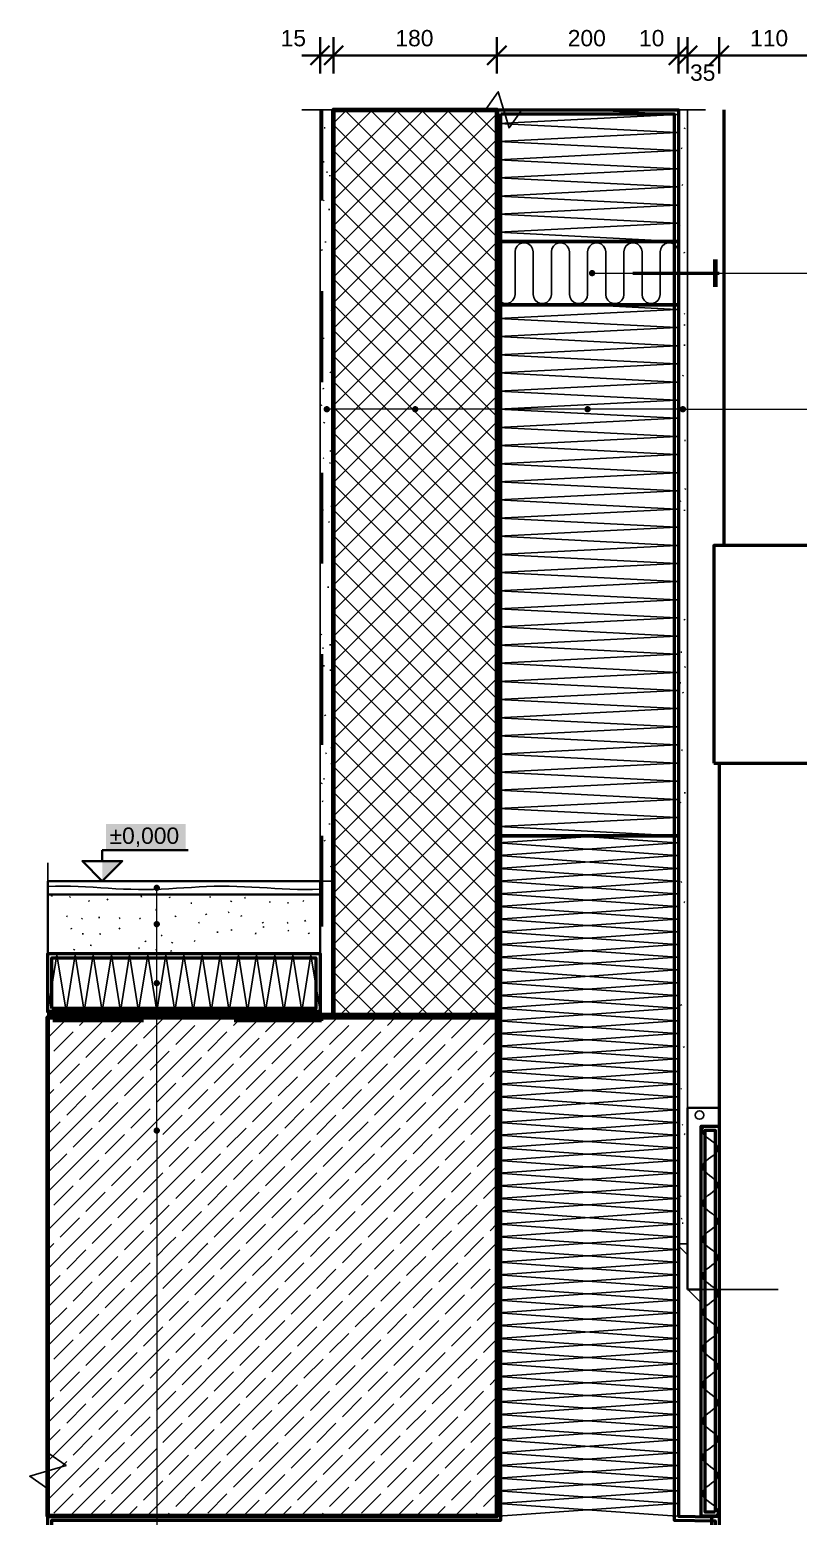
# Model space of a CAD drawing. Header units: metres. Extents: x -0.3 to 46, y -1.6 to 0.9.
# Drawn here: x 43.586 to 44.434, y -0.7 to 0.938 of the extents above; entities that cross this region are included whole.
import ezdxf

# ---------------------------------------------------------------- set-up
doc = ezdxf.new("R2010")
doc.units = ezdxf.units.M
for name, pattern in [('KRESKOWA', [5.25, 4.2, -1.05]), ('KRESKOWA_DROBNA', [3.15, 2.1, -1.05]), ('PUNKTOWA_KROTKA', [6.3, 4.2, -1.05, 0, -1.05])]:
    doc.linetypes.add(name, pattern=pattern)
for name, color, linetype, lineweight, true_color in [('A-DET-HYDRO', 5, 'Continuous', 50, 0x1565c0), ('A-DET-IZOL', 30, 'Continuous', 35, 0xef6c00), ('A-DET-MEMBRANY', 8, 'PUNKTOWA_KROTKA', 25, 0x455a64), ('A-DET-PARO', 6, 'Continuous', 35, 0x7b1fa2), ('A-DET-SZCZEL', 1, 'KRESKOWA', 35, 0xd32f2f)]:
    doc.layers.add(name, color=color, linetype=linetype, lineweight=lineweight, true_color=true_color)
for name, color, linetype, lineweight in [('A-DET-PRZERWA', 8, 'Continuous', 25), ('A-KRESKOWANIE', 8, 'Continuous', 18), ('A-MASKA', 7, 'Continuous', 18), ('A-OPISY', 2, 'Continuous', 25), ('A-RZEDNE', 1, 'Continuous', 25), ('A-SCIANY-IZOL', 4, 'Continuous', 35), ('A-SCIANY-KONSTR', 7, 'Continuous', 50), ('A-SCIANY-WYK', 8, 'Continuous', 18), ('A-WARSTWY', 8, 'Continuous', 25), ('A-WIDOK', 7, 'Continuous', 25), ('A-WYMIARY', 1, 'Continuous', 25)]:
    doc.layers.add(name, color=color, linetype=linetype, lineweight=lineweight)
doc.styles.add('PL_ARIAL', font='arial.ttf')

msp = doc.modelspace()

# ---------------------------------------------------------------- hatches: boundary and pattern name
at = {"layer": 'A-MASKA', "true_color": 0xffffff}
msp.add_hatch(color=7, dxfattribs=at).paths.add_polyline_path([(43.6703, 0.033), (43.7581, 0.033), (43.7581, 0.063), (43.6703, 0.063)])
at = {"layer": 'A-OPISY', "true_color": 0x000000}
for points in [[(44.2098, 0.67), (44.2097, 0.6709), (44.2093, 0.6717), (44.2087, 0.6725), (44.208, 0.673), (44.2072, 0.6734), (44.2063, 0.6735), (44.2054, 0.6734), (44.2045, 0.673), (44.2038, 0.6725), (44.2032, 0.6717), (44.2029, 0.6709), (44.2028, 0.67), (44.2029, 0.6691), (44.2032, 0.6682), (44.2038, 0.6675), (44.2045, 0.667), (44.2054, 0.6666), (44.2063, 0.6665), (44.2072, 0.6666), (44.208, 0.667), (44.2087, 0.6675), (44.2093, 0.6682), (44.2097, 0.6691)], [(43.9173, 0.52), (43.9172, 0.5209), (43.9168, 0.5218), (43.9162, 0.5225), (43.9155, 0.523), (43.9147, 0.5234), (43.9138, 0.5235), (43.9129, 0.5234), (43.912, 0.523), (43.9113, 0.5225), (43.9107, 0.5218), (43.9104, 0.5209), (43.9103, 0.52), (43.9104, 0.5191), (43.9107, 0.5182), (43.9113, 0.5175), (43.912, 0.517), (43.9129, 0.5166), (43.9138, 0.5165), (43.9147, 0.5166), (43.9155, 0.517), (43.9162, 0.5175), (43.9168, 0.5182), (43.9172, 0.5191)], [(44.0148, 0.52), (44.0147, 0.5209), (44.0143, 0.5218), (44.0137, 0.5225), (44.013, 0.523), (44.0122, 0.5234), (44.0113, 0.5235), (44.0104, 0.5234), (44.0095, 0.523), (44.0088, 0.5225), (44.0082, 0.5218), (44.0079, 0.5209), (44.0078, 0.52), (44.0079, 0.5191), (44.0082, 0.5182), (44.0088, 0.5175), (44.0095, 0.517), (44.0104, 0.5166), (44.0113, 0.5165), (44.0122, 0.5166), (44.013, 0.517), (44.0137, 0.5175), (44.0143, 0.5182), (44.0147, 0.5191)], [(44.2048, 0.52), (44.2047, 0.5209), (44.2043, 0.5218), (44.2037, 0.5225), (44.203, 0.523), (44.2022, 0.5234), (44.2013, 0.5235), (44.2004, 0.5234), (44.1995, 0.523), (44.1988, 0.5225), (44.1982, 0.5218), (44.1979, 0.5209), (44.1978, 0.52), (44.1979, 0.5191), (44.1982, 0.5182), (44.1988, 0.5175), (44.1995, 0.517), (44.2004, 0.5166), (44.2013, 0.5165), (44.2022, 0.5166), (44.203, 0.517), (44.2037, 0.5175), (44.2043, 0.5182), (44.2047, 0.5191)], [(44.3098, 0.52), (44.3097, 0.5209), (44.3093, 0.5218), (44.3087, 0.5225), (44.308, 0.523), (44.3072, 0.5234), (44.3063, 0.5235), (44.3054, 0.5234), (44.3045, 0.523), (44.3038, 0.5225), (44.3032, 0.5218), (44.3029, 0.5209), (44.3028, 0.52), (44.3029, 0.5191), (44.3032, 0.5182), (44.3038, 0.5175), (44.3045, 0.517), (44.3054, 0.5166), (44.3063, 0.5165), (44.3072, 0.5166), (44.308, 0.517), (44.3087, 0.5175), (44.3093, 0.5182), (44.3097, 0.5191)], [(43.7298, -0.0075), (43.7297, -0.0066), (43.7293, -0.0057), (43.7287, -0.005), (43.728, -0.0045), (43.7272, -0.0041), (43.7263, -0.004), (43.7254, -0.0041), (43.7245, -0.0045), (43.7238, -0.005), (43.7232, -0.0057), (43.7229, -0.0066), (43.7228, -0.0075), (43.7229, -0.0084), (43.7232, -0.0093), (43.7238, -0.01), (43.7245, -0.0105), (43.7254, -0.0109), (43.7263, -0.011), (43.7272, -0.0109), (43.728, -0.0105), (43.7287, -0.01), (43.7293, -0.0093), (43.7297, -0.0084)], [(43.7298, -0.0475), (43.7297, -0.0466), (43.7293, -0.0457), (43.7287, -0.045), (43.728, -0.0445), (43.7272, -0.0441), (43.7263, -0.044), (43.7254, -0.0441), (43.7245, -0.0445), (43.7238, -0.045), (43.7232, -0.0457), (43.7229, -0.0466), (43.7228, -0.0475), (43.7229, -0.0484), (43.7232, -0.0493), (43.7238, -0.05), (43.7245, -0.0505), (43.7254, -0.0509), (43.7263, -0.051), (43.7272, -0.0509), (43.728, -0.0505), (43.7287, -0.05), (43.7293, -0.0493), (43.7297, -0.0484)], [(43.7298, -0.1125), (43.7297, -0.1116), (43.7293, -0.1108), (43.7287, -0.11), (43.728, -0.1095), (43.7272, -0.1091), (43.7263, -0.109), (43.7254, -0.1091), (43.7245, -0.1095), (43.7238, -0.11), (43.7232, -0.1108), (43.7229, -0.1116), (43.7228, -0.1125), (43.7229, -0.1134), (43.7232, -0.1143), (43.7238, -0.115), (43.7245, -0.1155), (43.7254, -0.1159), (43.7263, -0.116), (43.7272, -0.1159), (43.728, -0.1155), (43.7287, -0.115), (43.7293, -0.1143), (43.7297, -0.1134)], [(43.7298, -0.1475), (43.7297, -0.1466), (43.7293, -0.1458), (43.7287, -0.145), (43.728, -0.1445), (43.7272, -0.1441), (43.7263, -0.144), (43.7254, -0.1441), (43.7245, -0.1445), (43.7238, -0.145), (43.7232, -0.1458), (43.7229, -0.1466), (43.7228, -0.1475), (43.7229, -0.1484), (43.7232, -0.1493), (43.7238, -0.15), (43.7245, -0.1505), (43.7254, -0.1509), (43.7263, -0.151), (43.7272, -0.1509), (43.728, -0.1505), (43.7287, -0.15), (43.7293, -0.1493), (43.7297, -0.1484)], [(43.7298, -0.275), (43.7297, -0.2741), (43.7293, -0.2733), (43.7287, -0.2725), (43.728, -0.272), (43.7272, -0.2716), (43.7263, -0.2715), (43.7254, -0.2716), (43.7245, -0.272), (43.7238, -0.2725), (43.7232, -0.2733), (43.7229, -0.2741), (43.7228, -0.275), (43.7229, -0.2759), (43.7232, -0.2767), (43.7238, -0.2775), (43.7245, -0.278), (43.7254, -0.2784), (43.7263, -0.2785), (43.7272, -0.2784), (43.728, -0.278), (43.7287, -0.2775), (43.7293, -0.2767), (43.7297, -0.2759)]]:
    msp.add_hatch(color=7, dxfattribs=at).paths.add_polyline_path(points)
at = {"layer": 'A-RZEDNE', "true_color": 0x000000}
msp.add_hatch(color=7, dxfattribs=at).paths.add_polyline_path([(43.6663, 0), (43.6883, 0.022), (43.6663, 0.022)])

# ---------------------------------------------------------------- linework, layer by layer
at = {"layer": 'A-DET-HYDRO', "linetype": 'Continuous', "lineweight": 70, "ltscale": 0.01, "true_color": 0x1565c0, "flags": 128}
for points in [[(44.1043, -0.7), (44.1043, -0.1475), (44.1043, 0.05)], [(43.6063, -0.1475), (44.1013, -0.1475)]]:
    msp.add_lwpolyline(points, dxfattribs=at)
at = {"layer": 'A-DET-IZOL', "lineweight": 50, "ltscale": 0.01, "true_color": 0xef6c00}
for points in [[(44.1058, 0.8455), (44.2968, 0.8455), (44.2968, -0.7044), (44.3418, -0.7053), (44.3418, -0.7963), (44.2968, -0.7954), (44.2968, -0.8955), (43.6108, -0.8955), (43.6108, -0.7045), (44.1058, -0.7045)], [(43.6108, -0.1405), (43.6108, -0.0845), (43.9018, -0.0845), (43.9018, -0.1405)], [(44.3418, -0.6955), (44.3308, -0.6955), (44.3308, -0.2745), (44.3418, -0.2745)]]:
    msp.add_lwpolyline(points, close=True, dxfattribs=at)
at = {"layer": 'A-DET-MEMBRANY', "linetype": 'KRESKOWA_DROBNA', "lineweight": 25, "ltscale": 0.01, "true_color": 0x757575, "flags": 128}
msp.add_lwpolyline([(44.8113, -0.25), (44.8113, -0.45), (44.3113, -0.45)], dxfattribs=at)
at = {"layer": 'A-DET-PARO', "linetype": 'Continuous', "lineweight": 50, "ltscale": 0.01, "true_color": 0x7b1fa2, "flags": 128}
msp.add_lwpolyline([(43.6063, -0.1435), (43.9063, -0.1435)], dxfattribs=at)
at = {"layer": 'A-DET-PRZERWA', "lineweight": 25, "ltscale": 0.01, "true_color": 0x000000}
for points in [[(43.8863, 0.85), (44.0888, 0.85), (44.1028, 0.87), (44.1148, 0.83), (44.1288, 0.85), (44.3313, 0.85)], [(43.6063, 0.02), (43.6063, -0.63), (43.6263, -0.644), (43.5863, -0.656), (43.6063, -0.67), (43.6063, -1.32)]]:
    msp.add_lwpolyline(points, dxfattribs=at)
at = {"layer": 'A-DET-SZCZEL', "linetype": 'KRESKOWA', "lineweight": 50, "ltscale": 0.01, "true_color": 0xd32f2f, "flags": 128}
msp.add_lwpolyline([(43.9078, 0.85), (43.9078, -0.154), (43.6063, -0.154)], dxfattribs=at)
at = {"layer": 'A-KRESKOWANIE', "lineweight": 25, "ltscale": 0.01}
for points in [[(43.9213, 0.6938), (44.0774, 0.85)], [(43.9213, 0.7221), (44.0492, 0.85)], [(43.9213, 0.7504), (44.0209, 0.85)], [(43.9213, 0.7787), (43.9926, 0.85)], [(43.9213, 0.807), (43.9643, 0.85)], [(43.9213, 0.8352), (43.936, 0.85)], [(43.9213, 0.6655), (44.1013, 0.8455)], [(44.1013, 0.6818), (43.9331, 0.85)], [(44.1013, 0.7101), (43.9614, 0.85)], [(44.1013, 0.7384), (43.9897, 0.85)], [(44.1013, 0.7667), (44.0179, 0.85)], [(44.1013, 0.7949), (44.0462, 0.85)], [(44.1013, 0.8232), (44.0745, 0.85)], [(44.2998, 0.705), (44.1028, 0.715), (44.2998, 0.725), (44.1028, 0.735), (44.2998, 0.745), (44.1028, 0.755), (44.2998, 0.765), (44.1028, 0.775), (44.2998, 0.785), (44.1028, 0.795), (44.2998, 0.805), (44.1028, 0.815), (44.2998, 0.825), (44.1028, 0.835), (44.2998, 0.845), (44.2013, 0.85)], [(43.9109, 0.8302), (43.9121, 0.8303)], [(43.9194, 0.8279), (43.9206, 0.8281)], [(44.1013, 0.6535), (43.9213, 0.8335)], [(44.3081, 0.8291), (44.3084, 0.8302)], [(43.9078, 0.8162), (43.9089, 0.8165)], [(43.9213, 0.6373), (44.1013, 0.8173)], [(44.1013, 0.6252), (43.9213, 0.8052)], [(44.3056, 0.8072), (44.3045, 0.8076)], [(43.9102, 0.7921), (43.9101, 0.7933)], [(43.9213, 0.609), (44.1013, 0.789)], [(43.9133, 0.7813), (43.9145, 0.7814)], [(43.9171, 0.7768), (43.9172, 0.778)], [(44.1013, 0.597), (43.9213, 0.777)], [(43.9213, 0.5807), (44.1013, 0.7607)], [(44.3063, 0.767), (44.3051, 0.7673)], [(43.9103, 0.7496), (43.911, 0.7506)], [(43.917, 0.7401), (43.9158, 0.7402)], [(44.1013, 0.5687), (43.9213, 0.7487)], [(43.9213, 0.5524), (44.1013, 0.7324)], [(44.3034, 0.7216), (44.3024, 0.7222)], [(43.9125, 0.7037), (43.9125, 0.7049)], [(44.1013, 0.5404), (43.9213, 0.7204)], [(43.9085, 0.6948), (43.908, 0.6959)], [(43.9213, 0.5241), (44.1013, 0.7041)], [(44.1013, 0.5121), (43.9213, 0.6921)], [(44.1013, 0.6935), (44.1013, 0.6935), (44.1013, 0.6465), (44.1019, 0.6431), (44.1036, 0.6401), (44.1063, 0.6378), (44.1095, 0.6367), (44.113, 0.6367), (44.1163, 0.6378), (44.1189, 0.6401), (44.1207, 0.6431), (44.1213, 0.6465), (44.1213, 0.6935), (44.1219, 0.6969), (44.1236, 0.6999), (44.1263, 0.7022), (44.1295, 0.7033), (44.133, 0.7033), (44.1363, 0.7022), (44.1389, 0.6999), (44.1407, 0.6969), (44.1413, 0.6935), (44.1413, 0.6465), (44.1419, 0.6431), (44.1436, 0.6401), (44.1463, 0.6378), (44.1495, 0.6367), (44.153, 0.6367), (44.1563, 0.6378), (44.1589, 0.6401), (44.1607, 0.6431), (44.1613, 0.6465), (44.1613, 0.6935), (44.1619, 0.6969), (44.1636, 0.6999), (44.1663, 0.7022), (44.1695, 0.7033), (44.173, 0.7033), (44.1763, 0.7022), (44.1789, 0.6999), (44.1807, 0.6969), (44.1813, 0.6935), (44.1813, 0.6465), (44.1819, 0.6431), (44.1836, 0.6401), (44.1863, 0.6378), (44.1895, 0.6367), (44.193, 0.6367), (44.1963, 0.6378), (44.1989, 0.6401), (44.2007, 0.6431), (44.2013, 0.6465), (44.2013, 0.6935), (44.2019, 0.6969), (44.2036, 0.6999), (44.2063, 0.7022), (44.2095, 0.7033), (44.213, 0.7033), (44.2163, 0.7022), (44.2189, 0.6999), (44.2207, 0.6969), (44.2213, 0.6935), (44.2213, 0.6465), (44.2219, 0.6431), (44.2236, 0.6401), (44.2263, 0.6378), (44.2295, 0.6367), (44.233, 0.6367), (44.2363, 0.6378), (44.2389, 0.6401), (44.2407, 0.6431), (44.2413, 0.6465), (44.2413, 0.6935), (44.2419, 0.6969), (44.2436, 0.6999), (44.2463, 0.7022), (44.2495, 0.7033), (44.253, 0.7033), (44.2563, 0.7022), (44.2589, 0.6999), (44.2607, 0.6969), (44.2613, 0.6935), (44.2613, 0.6465), (44.2619, 0.6431), (44.2636, 0.6401), (44.2663, 0.6378), (44.2695, 0.6367), (44.273, 0.6367), (44.2763, 0.6378), (44.2789, 0.6401), (44.2807, 0.6431), (44.2813, 0.6465), (44.2813, 0.6935), (44.2819, 0.6969), (44.2836, 0.6999), (44.2863, 0.7022), (44.2895, 0.7033), (44.293, 0.7033), (44.2963, 0.7022), (44.2989, 0.6999), (44.3007, 0.6969), (44.3013, 0.6935)], [(44.308, 0.6919), (44.3077, 0.693)], [(43.9213, 0.4958), (44.1013, 0.6758)], [(44.1013, 0.4838), (43.9213, 0.6638)], [(43.9213, 0.4675), (44.1013, 0.6475)], [(43.9191, 0.6285), (43.9194, 0.6296)], [(44.1013, 0.4555), (43.9213, 0.6355)], [(44.2998, 0.05), (44.1028, 0.06), (44.2998, 0.07), (44.1028, 0.08), (44.2998, 0.09), (44.1028, 0.1), (44.2998, 0.11), (44.1028, 0.12), (44.2998, 0.13), (44.1028, 0.14), (44.2998, 0.15), (44.1028, 0.16), (44.2998, 0.17), (44.1028, 0.18), (44.2998, 0.19), (44.1028, 0.2), (44.2998, 0.21), (44.1028, 0.22), (44.2998, 0.23), (44.1028, 0.24), (44.2998, 0.25), (44.1028, 0.26), (44.2998, 0.27), (44.1028, 0.28), (44.2998, 0.29), (44.1028, 0.3), (44.2998, 0.31), (44.1028, 0.32), (44.2998, 0.33), (44.1028, 0.34), (44.2998, 0.35), (44.1028, 0.36), (44.2998, 0.37), (44.1028, 0.38), (44.2998, 0.39), (44.1028, 0.4), (44.2998, 0.41), (44.1028, 0.42), (44.2998, 0.43), (44.1028, 0.44), (44.2998, 0.45), (44.1028, 0.46), (44.2998, 0.47), (44.1028, 0.48), (44.2998, 0.49), (44.1028, 0.5), (44.2998, 0.51), (44.1028, 0.52), (44.2998, 0.53), (44.1028, 0.54), (44.2998, 0.55), (44.1028, 0.56), (44.2998, 0.57), (44.1028, 0.58), (44.2998, 0.59), (44.1028, 0.6), (44.2998, 0.61), (44.1028, 0.62), (44.2998, 0.63), (44.2013, 0.635)], [(44.3084, 0.6247), (44.3077, 0.6257)], [(43.9087, 0.6076), (43.9084, 0.6088)], [(43.9213, 0.4393), (44.1013, 0.6193)], [(44.1013, 0.4273), (43.9213, 0.6073)], [(44.3084, 0.6124), (44.3078, 0.6135)], [(43.9101, 0.5976), (43.9102, 0.5988)], [(43.9213, 0.411), (44.1013, 0.591)], [(44.3087, 0.5906), (44.3075, 0.5906)], [(43.9081, 0.5783), (43.9079, 0.5794)], [(44.1013, 0.399), (43.9213, 0.579)], [(43.908, 0.5603), (43.9069, 0.5607)], [(43.9181, 0.5602), (43.9176, 0.5613)], [(43.9213, 0.3827), (44.1013, 0.5627)], [(44.3062, 0.5563), (44.3065, 0.5574)], [(43.91, 0.542), (43.9096, 0.5431)], [(44.1013, 0.3707), (43.9213, 0.5507)], [(43.9078, 0.5237), (43.9074, 0.5248)], [(43.9213, 0.3544), (44.1013, 0.5344)], [(44.1013, 0.3424), (43.9213, 0.5224)], [(43.9105, 0.5046), (43.9111, 0.5057)], [(43.9213, 0.3261), (44.1013, 0.5061)], [(44.1013, 0.3141), (43.9213, 0.4941)], [(43.9213, 0.2978), (44.1013, 0.4778)], [(44.308, 0.4855), (44.3092, 0.4855)], [(43.9104, 0.4658), (43.9096, 0.4666)], [(43.9169, 0.4607), (43.918, 0.4611)], [(43.9173, 0.4735), (43.9181, 0.4744)], [(44.1013, 0.2858), (43.9213, 0.4658)], [(43.9213, 0.2696), (44.1013, 0.4496)], [(44.1013, 0.2575), (43.9213, 0.4375)], [(44.3088, 0.4314), (44.3092, 0.4326)], [(43.9185, 0.4123), (43.9191, 0.4133)], [(43.9213, 0.2413), (44.1013, 0.4213)], [(44.3037, 0.4179), (44.3034, 0.4191)], [(43.9092, 0.4084), (43.9098, 0.4094)], [(43.9168, 0.3954), (43.9158, 0.3959)], [(44.1013, 0.2293), (43.9213, 0.4093)], [(44.3082, 0.4081), (44.3082, 0.4093)], [(43.9213, 0.213), (44.1013, 0.393)], [(44.1013, 0.201), (43.9213, 0.381)], [(43.9213, 0.1847), (44.1013, 0.3647)], [(44.1013, 0.1727), (43.9213, 0.3527)], [(43.9213, 0.1564), (44.1013, 0.3364)], [(43.9159, 0.3239), (43.9147, 0.324)], [(44.1013, 0.1444), (43.9213, 0.3244)], [(43.9213, 0.1281), (44.1013, 0.3081)], [(44.1013, 0.1161), (43.9213, 0.2961)], [(43.9213, 0.0999), (44.1013, 0.2799)], [(44.3086, 0.2876), (44.3078, 0.2885)], [(43.9082, 0.2712), (43.9074, 0.2722)], [(44.1013, 0.0878), (43.9213, 0.2678)], [(43.9103, 0.2565), (43.9091, 0.2568)], [(43.9169, 0.2602), (43.9181, 0.2604)], [(43.9213, 0.0716), (44.1013, 0.2516)], [(44.3053, 0.2524), (44.3041, 0.2524)], [(43.9105, 0.2366), (43.9105, 0.2378)], [(43.9177, 0.2318), (43.9177, 0.233)], [(44.1013, 0.0596), (43.9213, 0.2396)], [(44.3084, 0.2355), (44.3089, 0.2365)], [(43.9213, 0.0433), (44.1013, 0.2233)], [(44.303, 0.2186), (44.3042, 0.2186)], [(44.1013, 0.0313), (43.9213, 0.2113)], [(44.3065, 0.2069), (44.3062, 0.208)], [(43.9122, 0.1822), (43.9117, 0.1833)], [(43.9213, 0.015), (44.1013, 0.195)], [(44.1013, 0.003), (43.9213, 0.183)], [(43.9213, -0.0133), (44.1013, 0.1667)], [(44.1013, -0.0253), (43.9213, 0.1547)], [(43.9124, 0.1405), (43.9135, 0.1409)], [(43.9192, 0.1463), (43.9187, 0.1474)], [(43.9213, -0.0416), (44.1013, 0.1384)], [(44.3058, 0.1439), (44.3048, 0.1445)], [(43.9181, 0.1289), (43.9192, 0.1292)], [(44.1013, -0.0536), (43.9213, 0.1264)], [(43.9081, 0.107), (43.9084, 0.1082)], [(43.9114, 0.1127), (43.9102, 0.1128)], [(43.9213, -0.0699), (44.1013, 0.1101)], [(43.9099, 0.0876), (43.9088, 0.0882)], [(44.1013, -0.0819), (43.9213, 0.0981)], [(44.3038, 0.0858), (44.3034, 0.0869)], [(44.3084, 0.0966), (44.3084, 0.0978)], [(43.9213, -0.0981), (44.1013, 0.0819)], [(44.1013, -0.1101), (43.9213, 0.0699)], [(43.9169, 0.0622), (43.9166, 0.0633)], [(43.9213, -0.1264), (44.1013, 0.0536)], [(44.2998, -0.7), (44.1028, -0.686), (44.2998, -0.672), (44.1028, -0.658), (44.2998, -0.644), (44.1028, -0.63), (44.2998, -0.616), (44.1028, -0.602), (44.2998, -0.588), (44.1028, -0.574), (44.2998, -0.56), (44.1028, -0.546), (44.2998, -0.532), (44.1028, -0.518), (44.2998, -0.504), (44.1028, -0.49), (44.2998, -0.476), (44.1028, -0.462), (44.2998, -0.448), (44.1028, -0.434), (44.2998, -0.42), (44.1028, -0.406), (44.2998, -0.392), (44.1028, -0.378), (44.2998, -0.364), (44.1028, -0.35), (44.2998, -0.336), (44.1028, -0.322), (44.2998, -0.308), (44.1028, -0.294), (44.2998, -0.28), (44.1028, -0.266), (44.2998, -0.252), (44.1028, -0.238), (44.2998, -0.224), (44.1028, -0.21), (44.2998, -0.196), (44.1028, -0.182), (44.2998, -0.168), (44.1028, -0.154), (44.2998, -0.14), (44.1028, -0.126), (44.2998, -0.112), (44.1028, -0.098), (44.2998, -0.084), (44.1028, -0.07), (44.2998, -0.056), (44.1028, -0.042), (44.2998, -0.028), (44.1028, -0.014), (44.2998, 0), (44.1028, 0.014), (44.2998, 0.028), (44.1028, 0.042), (44.2153, 0.05)], [(44.1028, -0.7), (44.2998, -0.686), (44.1028, -0.672), (44.2998, -0.658), (44.1028, -0.644), (44.2998, -0.63), (44.1028, -0.616), (44.2998, -0.602), (44.1028, -0.588), (44.2998, -0.574), (44.1028, -0.56), (44.2998, -0.546), (44.1028, -0.532), (44.2998, -0.518), (44.1028, -0.504), (44.2998, -0.49), (44.1028, -0.476), (44.2998, -0.462), (44.1028, -0.448), (44.2998, -0.434), (44.1028, -0.42), (44.2998, -0.406), (44.1028, -0.392), (44.2998, -0.378), (44.1028, -0.364), (44.2998, -0.35), (44.1028, -0.336), (44.2998, -0.322), (44.1028, -0.308), (44.2998, -0.294), (44.1028, -0.28), (44.2998, -0.266), (44.1028, -0.252), (44.2998, -0.238), (44.1028, -0.224), (44.2998, -0.21), (44.1028, -0.196), (44.2998, -0.182), (44.1028, -0.168), (44.2998, -0.154), (44.1028, -0.14), (44.2998, -0.126), (44.1028, -0.112), (44.2998, -0.098), (44.1028, -0.084), (44.2998, -0.07), (44.1028, -0.056), (44.2998, -0.042), (44.1028, -0.028), (44.2998, -0.014), (44.1028, 0), (44.2998, 0.014), (44.1028, 0.028), (44.2998, 0.042), (44.1872, 0.05)], [(43.9115, 0.0439), (43.9112, 0.045)], [(44.1013, -0.1384), (43.9213, 0.0416)], [(43.926, -0.15), (44.1013, 0.0253)], [(43.9182, 0.0152), (43.9184, 0.0163)], [(44.0846, -0.15), (43.9213, 0.0133)], [(43.6063, -0.0059), (43.6146, -0.0057), (43.6229, -0.0057), (43.6313, -0.0058), (43.6396, -0.0061), (43.6479, -0.0064), (43.6563, -0.0069), (43.6646, -0.0074), (43.6729, -0.0079), (43.6813, -0.0084), (43.6896, -0.0088), (43.6979, -0.0091), (43.7063, -0.0093), (43.7146, -0.0093), (43.7229, -0.0092), (43.7313, -0.0089), (43.7396, -0.0085), (43.7479, -0.008), (43.7563, -0.0075), (43.7646, -0.007), (43.7729, -0.0065), (43.7813, -0.0061), (43.7896, -0.0058), (43.7979, -0.0057), (43.8063, -0.0057), (43.8146, -0.0059), (43.8229, -0.0062), (43.8313, -0.0066), (43.8396, -0.0071), (43.8479, -0.0076), (43.8563, -0.0081), (43.8646, -0.0086), (43.8729, -0.0089), (43.8813, -0.0092), (43.8896, -0.0093), (43.8979, -0.0093), (43.9063, -0.0091)], [(43.6102, -0.0172), (43.6106, -0.0158)], [(44.0563, -0.15), (43.9213, -0.015)], [(43.9543, -0.15), (44.1013, -0.003)], [(44.3041, -0.0012), (44.3052, -0.0009)], [(43.6312, -0.018), (43.6301, -0.0171)], [(43.6519, -0.0226), (43.6515, -0.0213)], [(43.6723, -0.021), (43.6717, -0.0197)], [(43.7095, -0.0178), (43.7092, -0.0164)], [(43.726, -0.032), (43.7248, -0.0313)], [(43.7408, -0.0186), (43.7404, -0.0173)], [(43.7637, -0.0244), (43.7651, -0.0242)], [(43.7852, -0.0183), (43.7851, -0.0169)], [(43.8079, -0.0228), (43.8088, -0.0218)], [(43.8231, -0.0188), (43.8243, -0.0181)], [(43.851, -0.0238), (43.8508, -0.0225)], [(43.8717, -0.0241), (43.8704, -0.0239)], [(43.8873, -0.0224), (43.8884, -0.0215)], [(43.9825, -0.15), (44.1013, -0.0313)], [(44.3085, -0.0235), (44.3074, -0.023)], [(43.628, -0.0391), (43.6267, -0.0386)], [(43.6445, -0.042), (43.6435, -0.041)], [(43.663, -0.0409), (43.6629, -0.0395)], [(43.6847, -0.0412), (43.686, -0.0407)], [(43.7074, -0.0418), (43.7084, -0.0408)], [(43.7467, -0.0394), (43.7475, -0.0382)], [(43.7722, -0.0459), (43.7736, -0.0457)], [(43.7811, -0.0374), (43.7803, -0.0362)], [(43.8049, -0.0347), (43.8063, -0.0343)], [(43.8196, -0.0392), (43.8195, -0.0378)], [(43.8437, -0.0463), (43.843, -0.0452)], [(43.8702, -0.0464), (43.8713, -0.0455)], [(43.8902, -0.0445), (43.8897, -0.0431)], [(44.028, -0.15), (43.9213, -0.0433)], [(43.6323, -0.0531), (43.6318, -0.0518)], [(43.6448, -0.0588), (43.6448, -0.0574)], [(43.6645, -0.0587), (43.6632, -0.0582)], [(43.6849, -0.0529), (43.6857, -0.0517)], [(43.7323, -0.0602), (43.731, -0.0598)], [(43.7934, -0.0571), (43.7932, -0.0557)], [(43.809, -0.0545), (43.8082, -0.0533)], [(43.835, -0.0585), (43.8355, -0.0572)], [(43.8444, -0.0513), (43.8438, -0.05)], [(43.8708, -0.0551), (43.8719, -0.0543)], [(43.8943, -0.0583), (43.8935, -0.0572)], [(44.0108, -0.15), (44.1013, -0.0596)], [(43.6063, -0.1435), (43.6163, -0.0815), (43.6263, -0.1435), (43.6363, -0.0815), (43.6463, -0.1435), (43.6563, -0.0815), (43.6663, -0.1435), (43.6763, -0.0815), (43.6863, -0.1435), (43.6963, -0.0815), (43.7063, -0.1435), (43.7163, -0.0815), (43.7263, -0.1435), (43.7363, -0.0815), (43.7463, -0.1435), (43.7563, -0.0815), (43.7663, -0.1435), (43.7763, -0.0815), (43.7863, -0.1435), (43.7963, -0.0815), (43.8063, -0.1435), (43.8163, -0.0815), (43.8263, -0.1435), (43.8363, -0.0815), (43.8463, -0.1435), (43.8563, -0.0815), (43.8663, -0.1435), (43.8763, -0.0815), (43.8863, -0.1435), (43.8963, -0.0815), (43.9063, -0.1435)], [(43.6348, -0.076), (43.6358, -0.0751)], [(43.6543, -0.0711), (43.653, -0.0706)], [(43.7061, -0.0745), (43.7072, -0.0736)], [(43.7144, -0.0671), (43.7137, -0.0659)], [(43.7262, -0.0765), (43.7256, -0.0752)], [(43.7425, -0.0776), (43.7417, -0.0765)], [(43.7431, -0.0686), (43.7438, -0.0674)], [(43.7676, -0.0667), (43.7686, -0.0657)], [(43.9997, -0.15), (43.9213, -0.0716)], [(44.0391, -0.15), (44.1013, -0.0878)], [(43.9714, -0.15), (43.9213, -0.0999)], [(43.9431, -0.15), (43.9213, -0.1281)], [(44.0674, -0.15), (44.1013, -0.1161)], [(44.0957, -0.15), (44.1013, -0.1444)], [(44.3047, -0.1371), (44.304, -0.1361)], [(43.6063, -0.3849), (43.8411, -0.15)], [(43.6063, -0.3424), (43.7987, -0.15)], [(43.6063, -0.3), (43.7563, -0.15)], [(43.6063, -0.2576), (43.7138, -0.15)], [(43.6063, -0.2151), (43.6714, -0.15)], [(43.6063, -0.1727), (43.629, -0.15)], [(43.6063, -0.1515), (43.6078, -0.15)], [(43.6335, -0.4), (43.8835, -0.15)], [(43.6411, -0.1591), (43.6502, -0.15)], [(43.676, -0.4), (43.926, -0.15)], [(43.6765, -0.1662), (43.6926, -0.15)], [(43.7118, -0.1732), (43.733, -0.152)], [(43.7184, -0.4), (43.9684, -0.15)], [(43.7472, -0.1803), (43.7684, -0.1591)], [(43.7608, -0.4), (44.0108, -0.15)], [(43.7755, -0.152), (43.7775, -0.15)], [(43.8033, -0.4), (44.0533, -0.15)], [(43.8108, -0.1591), (43.8199, -0.15)], [(43.8457, -0.4), (44.0957, -0.15)], [(43.8462, -0.1662), (43.8623, -0.15)], [(43.8815, -0.1732), (43.9027, -0.152)], [(43.9169, -0.1803), (43.9381, -0.1591)], [(43.9452, -0.152), (43.9472, -0.15)], [(43.9805, -0.1591), (43.9896, -0.15)], [(44.0159, -0.1662), (44.032, -0.15)], [(44.0512, -0.1732), (44.0724, -0.152)], [(43.6128, -0.1874), (43.634, -0.1662)], [(43.6482, -0.1945), (43.6694, -0.1732)], [(43.7825, -0.1874), (43.8037, -0.1662)], [(43.8179, -0.1945), (43.8391, -0.1732)], [(43.9522, -0.1874), (43.9734, -0.1662)], [(43.9876, -0.1945), (44.0088, -0.1732)], [(44.0866, -0.1803), (44.1013, -0.1656)], [(43.6835, -0.2015), (43.7047, -0.1803)], [(43.7189, -0.2086), (43.7401, -0.1874)], [(43.7542, -0.2157), (43.7755, -0.1945)], [(43.8532, -0.2015), (43.8744, -0.1803)], [(43.8881, -0.4), (44.1013, -0.1868)], [(43.8886, -0.2086), (43.9098, -0.1874)], [(43.9239, -0.2157), (43.9452, -0.1945)], [(44.0229, -0.2015), (44.0442, -0.1803)], [(44.0583, -0.2086), (44.0795, -0.1874)], [(44.3078, -0.1833), (44.3069, -0.1825)], [(43.6199, -0.2227), (43.6411, -0.2015)], [(43.6552, -0.2298), (43.6765, -0.2086)], [(43.7896, -0.2227), (43.8108, -0.2015)], [(43.825, -0.2298), (43.8462, -0.2086)], [(43.9593, -0.2227), (43.9805, -0.2015)], [(43.9947, -0.2298), (44.0159, -0.2086)], [(44.0937, -0.2157), (44.1013, -0.2081)], [(44.3034, -0.2031), (44.3022, -0.2031)], [(43.6906, -0.2369), (43.7118, -0.2157)], [(43.726, -0.244), (43.7472, -0.2227)], [(43.8603, -0.2369), (43.8815, -0.2157)], [(43.8957, -0.244), (43.9169, -0.2227)], [(43.9305, -0.4), (44.1013, -0.2293)], [(44.03, -0.2369), (44.0512, -0.2157)], [(44.0654, -0.244), (44.0866, -0.2227)], [(44.3047, -0.2295), (44.304, -0.2286)], [(43.6063, -0.2364), (43.6128, -0.2298)], [(43.627, -0.2581), (43.6482, -0.2369)], [(43.6623, -0.2652), (43.6835, -0.244)], [(43.7613, -0.251), (43.7825, -0.2298)], [(43.7967, -0.2581), (43.8179, -0.2369)], [(43.832, -0.2652), (43.8532, -0.244)], [(43.931, -0.251), (43.9522, -0.2298)], [(43.9664, -0.2581), (43.9876, -0.2369)], [(44.0017, -0.2652), (44.0229, -0.244)], [(43.6977, -0.2722), (43.7189, -0.251)], [(43.733, -0.2793), (43.7542, -0.2581)], [(43.8674, -0.2722), (43.8886, -0.251)], [(43.9027, -0.2793), (43.9239, -0.2581)], [(44.0371, -0.2722), (44.0583, -0.251)], [(44.0724, -0.2793), (44.0937, -0.2581)], [(44.1007, -0.251), (44.1013, -0.2505)], [(43.6063, -0.2788), (43.6199, -0.2652)], [(43.634, -0.2934), (43.6552, -0.2722)], [(43.7684, -0.2864), (43.7896, -0.2652)], [(43.8037, -0.2934), (43.825, -0.2722)], [(43.9381, -0.2864), (43.9593, -0.2652)], [(43.973, -0.4), (44.1013, -0.2717)], [(43.9734, -0.2934), (43.9947, -0.2722)], [(44.3057, -0.2692), (44.3064, -0.2683)], [(44.3423, -0.7), (44.3439, -0.698), (44.3447, -0.696), (44.3447, -0.6939), (44.3438, -0.6919), (44.3422, -0.6899), (44.34, -0.6879), (44.3374, -0.6859), (44.3347, -0.6838), (44.3322, -0.6818), (44.3301, -0.6798), (44.3286, -0.6778), (44.3278, -0.6758), (44.3279, -0.6738), (44.3289, -0.6717), (44.3305, -0.6697), (44.3328, -0.6677), (44.3354, -0.6657), (44.338, -0.6637), (44.3405, -0.6616), (44.3426, -0.6596), (44.3441, -0.6576), (44.3447, -0.6556), (44.3446, -0.6536), (44.3436, -0.6515), (44.3418, -0.6495), (44.3395, -0.6475), (44.3369, -0.6455), (44.3343, -0.6435), (44.3318, -0.6415), (44.3298, -0.6394), (44.3284, -0.6374), (44.3278, -0.6354), (44.328, -0.6334), (44.3291, -0.6314), (44.3309, -0.6293), (44.3332, -0.6273), (44.3359, -0.6253), (44.3385, -0.6233), (44.341, -0.6213), (44.3429, -0.6192), (44.3443, -0.6172), (44.3448, -0.6152), (44.3444, -0.6132), (44.3433, -0.6112), (44.3414, -0.6092), (44.3391, -0.6071), (44.3364, -0.6051), (44.3338, -0.6031), (44.3314, -0.6011), (44.3294, -0.5991), (44.3282, -0.597), (44.3278, -0.595), (44.3282, -0.593), (44.3294, -0.591), (44.3313, -0.589), (44.3337, -0.5869), (44.3364, -0.5849), (44.339, -0.5829), (44.3414, -0.5809), (44.3432, -0.5789), (44.3444, -0.5769), (44.3448, -0.5748), (44.3443, -0.5728), (44.343, -0.5708), (44.341, -0.5688), (44.3386, -0.5668), (44.3359, -0.5647), (44.3333, -0.5627), (44.331, -0.5607), (44.3292, -0.5587), (44.3281, -0.5567), (44.3278, -0.5546), (44.3284, -0.5526), (44.3297, -0.5506), (44.3317, -0.5486), (44.3342, -0.5466), (44.3369, -0.5446), (44.3395, -0.5425), (44.3418, -0.5405), (44.3435, -0.5385), (44.3445, -0.5365), (44.3447, -0.5345), (44.3441, -0.5324), (44.3427, -0.5304), (44.3406, -0.5284), (44.3381, -0.5264), (44.3354, -0.5244), (44.3328, -0.5223), (44.3306, -0.5203), (44.3289, -0.5183), (44.3279, -0.5163), (44.3278, -0.5143), (44.3285, -0.5123), (44.33, -0.5102), (44.3322, -0.5082), (44.3347, -0.5062), (44.3374, -0.5042), (44.3399, -0.5022), (44.3421, -0.5001), (44.3438, -0.4981), (44.3446, -0.4961), (44.3447, -0.4941), (44.3439, -0.4921), (44.3423, -0.49), (44.3402, -0.488), (44.3376, -0.486), (44.3349, -0.484), (44.3324, -0.482), (44.3302, -0.48), (44.3287, -0.4779), (44.3279, -0.4759), (44.3279, -0.4739), (44.3288, -0.4719), (44.3304, -0.4699), (44.3326, -0.4678), (44.3352, -0.4658), (44.3379, -0.4638), (44.3404, -0.4618), (44.3425, -0.4598), (44.344, -0.4577), (44.3447, -0.4557), (44.3446, -0.4537), (44.3436, -0.4517), (44.342, -0.4497), (44.3397, -0.4477), (44.3371, -0.4456), (44.3344, -0.4436), (44.3319, -0.4416), (44.3299, -0.4396), (44.3284, -0.4376), (44.3278, -0.4355), (44.328, -0.4335), (44.329, -0.4315), (44.3308, -0.4295), (44.3331, -0.4275), (44.3357, -0.4254), (44.3383, -0.4234), (44.3408, -0.4214), (44.3428, -0.4194), (44.3442, -0.4174), (44.3448, -0.4154), (44.3445, -0.4133), (44.3434, -0.4113), (44.3416, -0.4093), (44.3392, -0.4073), (44.3366, -0.4053), (44.3339, -0.4032), (44.3315, -0.4012), (44.3296, -0.3992), (44.3283, -0.3972), (44.3278, -0.3952), (44.3281, -0.3931), (44.3293, -0.3911), (44.3312, -0.3891), (44.3335, -0.3871), (44.3362, -0.3851), (44.3388, -0.3831), (44.3412, -0.381), (44.3431, -0.379), (44.3444, -0.377), (44.3448, -0.375), (44.3443, -0.373), (44.3431, -0.3709), (44.3412, -0.3689), (44.3388, -0.3669), (44.3361, -0.3649), (44.3335, -0.3629), (44.3311, -0.3608), (44.3293, -0.3588), (44.3281, -0.3568), (44.3278, -0.3548), (44.3283, -0.3528), (44.3296, -0.3508), (44.3316, -0.3487), (44.334, -0.3467), (44.3367, -0.3447), (44.3393, -0.3427), (44.3416, -0.3407), (44.3434, -0.3386), (44.3445, -0.3366), (44.3448, -0.3346), (44.3442, -0.3326), (44.3428, -0.3306), (44.3408, -0.3285), (44.3383, -0.3265), (44.3356, -0.3245), (44.333, -0.3225), (44.3307, -0.3205), (44.329, -0.3185), (44.328, -0.3164), (44.3278, -0.3144), (44.3285, -0.3124), (44.3299, -0.3104), (44.332, -0.3084), (44.3345, -0.3063), (44.3372, -0.3043), (44.3398, -0.3023), (44.342, -0.3003), (44.3437, -0.2983), (44.3446, -0.2962), (44.3447, -0.2942), (44.344, -0.2922), (44.3425, -0.2902), (44.3403, -0.2882), (44.3378, -0.2862), (44.3351, -0.2841), (44.3325, -0.2821), (44.3303, -0.2801), (44.3287, -0.2781), (44.3279, -0.2761), (44.3279, -0.274), (44.3287, -0.272), (44.3303, -0.27)], [(43.6694, -0.3005), (43.6906, -0.2793)], [(43.7047, -0.3076), (43.726, -0.2864)], [(43.7401, -0.3147), (43.7613, -0.2934)], [(43.8391, -0.3005), (43.8603, -0.2793)], [(43.8744, -0.3076), (43.8957, -0.2864)], [(43.9098, -0.3147), (43.931, -0.2934)], [(44.0088, -0.3005), (44.03, -0.2793)], [(44.0442, -0.3076), (44.0654, -0.2864)], [(44.0795, -0.3147), (44.1007, -0.2934)], [(44.3087, -0.2792), (44.3076, -0.2786)], [(43.6063, -0.3212), (43.627, -0.3005)], [(43.6411, -0.3288), (43.6623, -0.3076)], [(43.7755, -0.3217), (43.7967, -0.3005)], [(43.8108, -0.3288), (43.832, -0.3076)], [(43.9452, -0.3217), (43.9664, -0.3005)], [(43.9805, -0.3288), (44.0017, -0.3076)], [(43.6765, -0.3359), (43.6977, -0.3147)], [(43.7118, -0.3429), (43.733, -0.3217)], [(43.8462, -0.3359), (43.8674, -0.3147)], [(43.8815, -0.3429), (43.9027, -0.3217)], [(44.0154, -0.4), (44.1013, -0.3141)], [(44.0159, -0.3359), (44.0371, -0.3147)], [(44.0512, -0.3429), (44.0724, -0.3217)], [(43.6128, -0.3571), (43.634, -0.3359)], [(43.6482, -0.3642), (43.6694, -0.3429)], [(43.7472, -0.35), (43.7684, -0.3288)], [(43.7825, -0.3571), (43.8037, -0.3359)], [(43.8179, -0.3642), (43.8391, -0.3429)], [(43.9169, -0.35), (43.9381, -0.3288)], [(43.9522, -0.3571), (43.9734, -0.3359)], [(43.9876, -0.3642), (44.0088, -0.3429)], [(44.0866, -0.35), (44.1013, -0.3353)], [(43.6835, -0.3712), (43.7047, -0.35)], [(43.7189, -0.3783), (43.7401, -0.3571)], [(43.8532, -0.3712), (43.8744, -0.35)], [(43.8886, -0.3783), (43.9098, -0.3571)], [(44.0229, -0.3712), (44.0442, -0.35)], [(44.0578, -0.4), (44.1013, -0.3565)], [(44.0583, -0.3783), (44.0795, -0.3571)], [(44.3036, -0.3477), (44.3045, -0.3468)], [(43.6199, -0.3924), (43.6411, -0.3712)], [(43.7542, -0.3854), (43.7755, -0.3642)], [(43.7896, -0.3924), (43.8108, -0.3712)], [(43.9239, -0.3854), (43.9452, -0.3642)], [(43.9593, -0.3924), (43.9805, -0.3712)], [(44.3044, -0.3722), (44.3055, -0.3718)], [(43.6552, -0.3995), (43.6765, -0.3783)], [(43.6972, -0.4), (43.7118, -0.3854)], [(43.7396, -0.4), (43.7472, -0.3924)], [(43.825, -0.3995), (43.8462, -0.3783)], [(43.8669, -0.4), (43.8815, -0.3854)], [(43.9093, -0.4), (43.9169, -0.3924)], [(43.9947, -0.3995), (44.0159, -0.3783)], [(44.0366, -0.4), (44.0512, -0.3854)], [(44.079, -0.4), (44.0866, -0.3924)], [(44.0937, -0.3854), (44.1013, -0.3778)], [(44.3054, -0.377), (44.3066, -0.3769)], [(43.6063, -0.6818), (43.8881, -0.4)], [(43.6063, -0.6394), (43.8457, -0.4)], [(43.6063, -0.597), (43.8033, -0.4)], [(43.6063, -0.5546), (43.7608, -0.4)], [(43.6063, -0.5121), (43.7184, -0.4)], [(43.6063, -0.4697), (43.676, -0.4)], [(43.6063, -0.4273), (43.6335, -0.4)], [(43.6063, -0.4061), (43.6123, -0.4)], [(43.6123, -0.4), (43.6128, -0.3995)], [(43.627, -0.4278), (43.6482, -0.4066)], [(43.6305, -0.7), (43.9305, -0.4)], [(43.673, -0.7), (43.973, -0.4)], [(43.6906, -0.4066), (43.6972, -0.4)], [(43.7154, -0.7), (44.0154, -0.4)], [(43.726, -0.4137), (43.7396, -0.4)], [(43.7578, -0.7), (44.0578, -0.4)], [(43.7613, -0.4207), (43.782, -0.4)], [(43.782, -0.4), (43.7825, -0.3995)], [(43.7967, -0.4278), (43.8179, -0.4066)], [(43.8002, -0.7), (44.1002, -0.4)], [(43.8603, -0.4066), (43.8669, -0.4)], [(43.8957, -0.4137), (43.9093, -0.4)], [(43.931, -0.4207), (43.9517, -0.4)], [(43.9517, -0.4), (43.9522, -0.3995)], [(43.9664, -0.4278), (43.9876, -0.4066)], [(44.03, -0.4066), (44.0366, -0.4)], [(44.0654, -0.4137), (44.079, -0.4)], [(44.1002, -0.4), (44.1013, -0.399)], [(44.3113, -0.4121), (44.3013, -0.4021)], [(43.6623, -0.4349), (43.6835, -0.4137)], [(43.6977, -0.4419), (43.7189, -0.4207)], [(43.832, -0.4349), (43.8532, -0.4137)], [(43.8674, -0.4419), (43.8886, -0.4207)], [(44.0017, -0.4349), (44.0229, -0.4137)], [(44.0371, -0.4419), (44.0583, -0.4207)], [(44.1007, -0.4207), (44.1013, -0.4202)], [(43.6063, -0.4485), (43.6199, -0.4349)], [(43.634, -0.4632), (43.6552, -0.4419)], [(43.733, -0.449), (43.7542, -0.4278)], [(43.7684, -0.4561), (43.7896, -0.4349)], [(43.8037, -0.4632), (43.825, -0.4419)], [(43.8427, -0.7), (44.1013, -0.4414)], [(43.9027, -0.449), (43.9239, -0.4278)], [(43.9381, -0.4561), (43.9593, -0.4349)], [(43.9734, -0.4632), (43.9947, -0.4419)], [(44.0724, -0.449), (44.0937, -0.4278)], [(43.6694, -0.4702), (43.6906, -0.449)], [(43.7047, -0.4773), (43.726, -0.4561)], [(43.8391, -0.4702), (43.8603, -0.449)], [(43.8744, -0.4773), (43.8957, -0.4561)], [(44.0088, -0.4702), (44.03, -0.449)], [(44.0442, -0.4773), (44.0654, -0.4561)], [(44.3258, -0.4641), (44.3117, -0.45)], [(43.6063, -0.4909), (43.627, -0.4702)], [(43.7401, -0.4844), (43.7613, -0.4632)], [(43.7755, -0.4914), (43.7967, -0.4702)], [(43.9098, -0.4844), (43.931, -0.4632)], [(43.9452, -0.4914), (43.9664, -0.4702)], [(44.0795, -0.4844), (44.1007, -0.4632)], [(43.6411, -0.4985), (43.6623, -0.4773)], [(43.6765, -0.5056), (43.6977, -0.4844)], [(43.7118, -0.5127), (43.733, -0.4914)], [(43.8108, -0.4985), (43.832, -0.4773)], [(43.8462, -0.5056), (43.8674, -0.4844)], [(43.8815, -0.5127), (43.9027, -0.4914)], [(43.8851, -0.7), (44.1013, -0.4838)], [(43.9805, -0.4985), (44.0017, -0.4773)], [(44.0159, -0.5056), (44.0371, -0.4844)], [(44.0512, -0.5127), (44.0724, -0.4914)], [(43.6128, -0.5268), (43.634, -0.5056)], [(43.7472, -0.5197), (43.7684, -0.4985)], [(43.7825, -0.5268), (43.8037, -0.5056)], [(43.9169, -0.5197), (43.9381, -0.4985)], [(43.9522, -0.5268), (43.9734, -0.5056)], [(44.0866, -0.5197), (44.1013, -0.505)], [(43.6482, -0.5339), (43.6694, -0.5127)], [(43.6835, -0.5409), (43.7047, -0.5197)], [(43.8179, -0.5339), (43.8391, -0.5127)], [(43.8532, -0.5409), (43.8744, -0.5197)], [(43.9876, -0.5339), (44.0088, -0.5127)], [(44.0229, -0.5409), (44.0442, -0.5197)], [(43.7189, -0.548), (43.7401, -0.5268)], [(43.7542, -0.5551), (43.7755, -0.5339)], [(43.8886, -0.548), (43.9098, -0.5268)], [(43.9239, -0.5551), (43.9452, -0.5339)], [(43.9275, -0.7), (44.1013, -0.5262)], [(44.0583, -0.548), (44.0795, -0.5268)], [(43.6199, -0.5621), (43.6411, -0.5409)], [(43.6552, -0.5692), (43.6765, -0.548)], [(43.6906, -0.5763), (43.7118, -0.5551)], [(43.7896, -0.5621), (43.8108, -0.5409)], [(43.825, -0.5692), (43.8462, -0.548)], [(43.8603, -0.5763), (43.8815, -0.5551)], [(43.9593, -0.5621), (43.9805, -0.5409)], [(43.9947, -0.5692), (44.0159, -0.548)], [(44.03, -0.5763), (44.0512, -0.5551)], [(44.0937, -0.5551), (44.1013, -0.5475)], [(43.6063, -0.5758), (43.6128, -0.5692)], [(43.726, -0.5834), (43.7472, -0.5621)], [(43.7613, -0.5904), (43.7825, -0.5692)], [(43.8957, -0.5834), (43.9169, -0.5621)], [(43.931, -0.5904), (43.9522, -0.5692)], [(43.9699, -0.7), (44.1013, -0.5687)], [(44.0654, -0.5834), (44.0866, -0.5621)], [(43.627, -0.5975), (43.6482, -0.5763)], [(43.6623, -0.6046), (43.6835, -0.5834)], [(43.7967, -0.5975), (43.8179, -0.5763)], [(43.832, -0.6046), (43.8532, -0.5834)], [(43.9664, -0.5975), (43.9876, -0.5763)], [(44.0017, -0.6046), (44.0229, -0.5834)], [(43.6063, -0.6182), (43.6199, -0.6046)], [(43.6977, -0.6116), (43.7189, -0.5904)], [(43.733, -0.6187), (43.7542, -0.5975)], [(43.7684, -0.6258), (43.7896, -0.6046)], [(43.8674, -0.6116), (43.8886, -0.5904)], [(43.9027, -0.6187), (43.9239, -0.5975)], [(43.9381, -0.6258), (43.9593, -0.6046)], [(44.0371, -0.6116), (44.0583, -0.5904)], [(44.0724, -0.6187), (44.0937, -0.5975)], [(44.1007, -0.5904), (44.1013, -0.5899)], [(43.634, -0.6329), (43.6552, -0.6116)], [(43.6694, -0.6399), (43.6906, -0.6187)], [(43.8037, -0.6329), (43.825, -0.6116)], [(43.8391, -0.6399), (43.8603, -0.6187)], [(43.9734, -0.6329), (43.9947, -0.6116)], [(44.0088, -0.6399), (44.03, -0.6187)], [(44.0124, -0.7), (44.1013, -0.6111)], [(43.7047, -0.647), (43.726, -0.6258)], [(43.7401, -0.6541), (43.7613, -0.6329)], [(43.8744, -0.647), (43.8957, -0.6258)], [(43.9098, -0.6541), (43.931, -0.6329)], [(44.0442, -0.647), (44.0654, -0.6258)], [(44.0795, -0.6541), (44.1007, -0.6329)], [(43.6063, -0.6606), (43.627, -0.6399)], [(43.6411, -0.6682), (43.6623, -0.647)], [(43.6765, -0.6753), (43.6977, -0.6541)], [(43.7755, -0.6611), (43.7967, -0.6399)], [(43.8108, -0.6682), (43.832, -0.647)], [(43.8462, -0.6753), (43.8674, -0.6541)], [(43.9452, -0.6611), (43.9664, -0.6399)], [(43.9805, -0.6682), (44.0017, -0.647)], [(44.0159, -0.6753), (44.0371, -0.6541)], [(44.0548, -0.7), (44.1013, -0.6535)], [(43.7118, -0.6824), (43.733, -0.6611)], [(43.7472, -0.6894), (43.7684, -0.6682)], [(43.8815, -0.6824), (43.9027, -0.6611)], [(43.9169, -0.6894), (43.9381, -0.6682)], [(44.0512, -0.6824), (44.0724, -0.6611)], [(43.6128, -0.6965), (43.634, -0.6753)], [(43.6517, -0.7), (43.6694, -0.6824)], [(43.7825, -0.6965), (43.8037, -0.6753)], [(43.8215, -0.7), (43.8391, -0.6824)], [(43.9522, -0.6965), (43.9734, -0.6753)], [(43.9912, -0.7), (44.0088, -0.6824)], [(44.0866, -0.6894), (44.1013, -0.6747)], [(43.6942, -0.7), (43.7047, -0.6894)], [(43.7366, -0.7), (43.7401, -0.6965)], [(43.8639, -0.7), (43.8744, -0.6894)], [(43.9063, -0.7), (43.9098, -0.6965)], [(44.0336, -0.7), (44.0442, -0.6894)], [(44.076, -0.7), (44.0795, -0.6965)], [(44.0972, -0.7), (44.1013, -0.696)], [(44.3257, -0.7005), (44.3252, -0.7)], [(44.3399, -0.7021), (44.3398, -0.7)]]:
    msp.add_lwpolyline(points, dxfattribs=at)
msp.add_circle((44.3247, -0.2579), 0.00468, dxfattribs=at)
at = {"layer": 'A-OPISY', "lineweight": 18, "ltscale": 0.01}
for points in [[(44.2063, 0.67), (45.3363, 0.67), (45.3563, 0.6718), (45.4013, 0.6795), (45.4163, 0.6795)], [(44.3063, 0.52), (44.2013, 0.52), (44.0113, 0.52), (43.9138, 0.52)], [(44.3063, 0.52), (45.3363, 0.52), (45.3563, 0.5218), (45.4013, 0.4985), (45.4163, 0.4985)], [(43.7263, -0.275), (43.7263, -0.1475), (43.7263, -0.1125), (43.7263, -0.0475), (43.7263, -0.0075)], [(43.7263, -0.275), (43.7263, -1.33), (45.3363, -1.33), (45.3563, -1.3282), (45.4013, -1.3515), (45.4163, -1.3515)]]:
    msp.add_lwpolyline(points, dxfattribs=at)
at = {"layer": 'A-RZEDNE', "lineweight": 35, "ltscale": 0.01}
for points in [[(43.6663, 0.022), (43.6663, 0.034)], [(43.6663, 0.034), (43.7611, 0.034)], [(43.6413, 0), (43.6963, 0)]]:
    msp.add_lwpolyline(points, dxfattribs=at)
msp.add_lwpolyline([(43.6663, 0), (43.6883, 0.022), (43.6443, 0.022)], close=True, dxfattribs=at)
at = {"layer": 'A-SCIANY-IZOL', "lineweight": 50, "ltscale": 0.01}
for points in [[(44.1013, 0.705), (44.1013, 0.705), (44.1013, 0.85), (44.1013, 0.85), (44.1013, 0.85), (44.3013, 0.85), (44.3013, 0.85), (44.3013, 0.85), (44.3013, 0.705), (44.3013, 0.705), (44.3013, 0.705), (44.1013, 0.705)], [(44.1013, 0.635), (44.1013, 0.635), (44.1013, 0.705), (44.1013, 0.705), (44.1013, 0.705), (44.3013, 0.705), (44.3013, 0.705), (44.3013, 0.705), (44.3013, 0.635), (44.3013, 0.635), (44.3013, 0.635), (44.1013, 0.635)], [(44.1013, 0.05), (44.1013, 0.05), (44.1013, 0.635), (44.1013, 0.635), (44.1013, 0.635), (44.3013, 0.635), (44.3013, 0.635), (44.3013, 0.635), (44.3013, 0.05), (44.3013, 0.05), (44.3013, 0.05), (44.1013, 0.05)], [(43.6063, -0.145), (43.6063, -0.145), (43.6063, -0.08), (43.6063, -0.08), (43.6063, -0.08), (43.9063, -0.08), (43.9063, -0.08), (43.9063, -0.08), (43.9063, -0.145), (43.9063, -0.145), (43.9063, -0.145), (43.6063, -0.145)], [(44.3263, -0.7), (44.3263, -0.7), (44.3263, -0.27), (44.3263, -0.27), (44.3263, -0.27), (44.3463, -0.27), (44.3463, -0.27), (44.3463, -0.27), (44.3463, -0.7), (44.3463, -0.7), (44.3463, -0.7), (44.3263, -0.7)], [(44.3383, -0.8), (44.3383, -0.8), (44.3383, -0.7), (44.3383, -0.7), (44.3383, -0.7), (44.3463, -0.7), (44.3463, -0.7), (44.3463, -0.7), (44.3463, -0.8), (44.3463, -0.8), (44.3463, -0.8), (44.3383, -0.8)]]:
    msp.add_lwpolyline(points, close=True, dxfattribs=at)
msp.add_lwpolyline([(43.6063, -0.9), (43.6063, -0.7), (43.6063, -0.7), (43.6063, -0.7), (44.1013, -0.7), (44.1013, -0.7), (44.1013, -0.7), (44.1013, -0.7), (44.1013, -0.7), (44.1013, -0.7), (44.1013, -0.7), (44.1013, -0.7), (44.1013, -0.7), (44.1013, -0.7), (44.1013, -0.7), (44.1013, -0.7), (44.1013, -0.7), (44.1013, -0.7), (44.1013, -0.7), (44.1013, -0.7), (44.1013, -0.7), (44.1013, 0.05), (44.1013, 0.05), (44.1013, 0.05), (44.3013, 0.05), (44.3013, 0.05), (44.3013, 0.05), (44.3013, -0.7), (44.3013, -0.7), (44.3013, -0.7), (44.3013, -0.7), (44.3013, -0.7), (44.3013, -0.7), (44.3013, -0.7), (44.3013, -0.7), (44.3013, -0.7), (44.3013, -0.7), (44.3013, -0.7), (44.3013, -0.7), (44.3013, -0.7), (44.3013, -0.7), (44.3013, -0.7), (44.3013, -0.7), (44.3013, -0.7), (44.3383, -0.7007)], dxfattribs=at)
at = {"layer": 'A-SCIANY-KONSTR', "lineweight": 70, "ltscale": 0.01}
for points in [[(43.9213, 0.85), (43.9213, 0.85), (43.9213, 0.85), (44.1013, 0.85), (44.1013, 0.85), (44.1013, 0.85), (44.1013, -0.15), (44.1013, -0.15), (44.1013, -0.15), (43.9213, -0.15), (43.9213, -0.15), (43.9213, -0.15)], [(43.6063, -0.15), (43.6063, -0.15), (43.6063, -0.15), (44.1013, -0.15), (44.1013, -0.15), (44.1013, -0.15), (44.1013, -0.7), (44.1013, -0.7), (44.1013, -0.7), (43.6063, -0.7), (43.6063, -0.7), (43.6063, -0.7)]]:
    msp.add_lwpolyline(points, close=True, dxfattribs=at)
at = {"layer": 'A-SCIANY-WYK', "lineweight": 25, "ltscale": 0.01}
for points in [[(43.9063, 0.85), (43.9063, 0.85), (43.9063, 0.85), (43.9213, 0.85), (43.9213, 0.85), (43.9213, 0.85), (43.9213, 0), (43.9213, 0), (43.9213, 0), (43.9063, 0), (43.9063, 0), (43.9063, 0)], [(44.3013, 0.85), (44.3013, 0.85), (44.3113, 0.85), (44.3113, 0.85), (44.3113, 0.85), (44.3113, -0.4), (44.3113, -0.4), (44.3113, -0.4), (44.3013, -0.4), (44.3013, -0.4), (44.3013, -0.4), (44.3013, 0.85)]]:
    msp.add_lwpolyline(points, close=True, dxfattribs=at)
at = {"layer": 'A-WARSTWY', "lineweight": 35, "ltscale": 0.01}
for points in [[(43.6063, -0.015), (43.6063, -0.015), (43.6063, 0), (43.6063, 0), (43.6063, 0), (43.9063, 0), (43.9063, 0), (43.9063, 0), (43.9063, -0.015), (43.9063, -0.015), (43.9063, -0.015), (43.6063, -0.015)], [(43.6063, -0.08), (43.6063, -0.08), (43.6063, -0.015), (43.6063, -0.015), (43.6063, -0.015), (43.9063, -0.015), (43.9063, -0.015), (43.9063, -0.015), (43.9063, -0.08), (43.9063, -0.08), (43.9063, -0.08), (43.6063, -0.08)], [(44.3113, -0.45), (44.3113, -0.45), (44.3113, -0.25), (44.3113, -0.25), (44.3113, -0.25), (44.3463, -0.25), (44.3463, -0.25), (44.3463, -0.25), (44.3463, -0.27), (44.3463, -0.27), (44.3463, -0.27), (44.3263, -0.27), (44.3263, -0.27), (44.3263, -0.27), (44.3263, -0.27), (44.3263, -0.27), (44.3263, -0.27), (44.3263, -0.27), (44.3263, -0.27), (44.3263, -0.27), (44.3263, -0.27), (44.3263, -0.27), (44.3263, -0.27), (44.3263, -0.27), (44.3263, -0.27), (44.3263, -0.27), (44.3263, -0.27), (44.3263, -0.27), (44.3263, -0.45), (44.3263, -0.45), (44.3263, -0.45), (44.3113, -0.45)]]:
    msp.add_lwpolyline(points, close=True, dxfattribs=at)
at = {"layer": 'A-WIDOK', "lineweight": 50, "ltscale": 0.01}
for points in [[(44.3513, 0.85), (44.3513, 0.37)], [(44.2513, 0.67), (44.3463, 0.67)], [(44.3463, 0.13), (44.3463, -0.98)]]:
    msp.add_lwpolyline(points, dxfattribs=at)
at = {"layer": 'A-WIDOK', "lineweight": 70, "ltscale": 0.01}
msp.add_lwpolyline([(44.3423, 0.655), (44.3423, 0.685)], dxfattribs=at)
at = {"layer": 'A-WIDOK', "lineweight": 50, "ltscale": 0.01}
msp.add_lwpolyline([(44.3403, 0.13), (44.4623, 0.13), (44.4623, 0.37), (44.3403, 0.37)], close=True, dxfattribs=at)
at = {"layer": 'A-WYMIARY', "lineweight": 35, "ltscale": 0.01}
for points in [[(43.8957, 0.8994), (43.9169, 0.9206)], [(43.9063, 0.89), (43.9063, 0.93)], [(43.9107, 0.8994), (43.9319, 0.9206)], [(43.9213, 0.89), (43.9213, 0.93)], [(44.0907, 0.8994), (44.1119, 0.9206)], [(44.1013, 0.89), (44.1013, 0.93)], [(44.2907, 0.8994), (44.3119, 0.9206)], [(44.3007, 0.8994), (44.3219, 0.9206)], [(44.3013, 0.89), (44.3013, 0.93)], [(44.3113, 0.89), (44.3113, 0.93)], [(44.3357, 0.8994), (44.3569, 0.9206)], [(44.3463, 0.89), (44.3463, 0.93)], [(43.8863, 0.91), (44.4763, 0.91)]]:
    msp.add_lwpolyline(points, dxfattribs=at)

# ---------------------------------------------------------------- texts
at = {"layer": 'A-RZEDNE', "style": 'PL_ARIAL'}
msp.add_text('±0,000', height=0.018, dxfattribs=at).set_placement((43.6743, 0.041))
at = {"layer": 'A-WYMIARY', "style": 'PL_ARIAL'}
for s, p in [('15', (43.8629, 0.92)), ('180', (43.9894, 0.92)), ('200', (44.1794, 0.92)), ('10', (44.2579, 0.92)), ('110', (44.3804, 0.92)), ('35', (44.3142, 0.882))]:
    msp.add_text(s, height=0.018, dxfattribs=at).set_placement(p)

doc.saveas('drawing.dxf')
